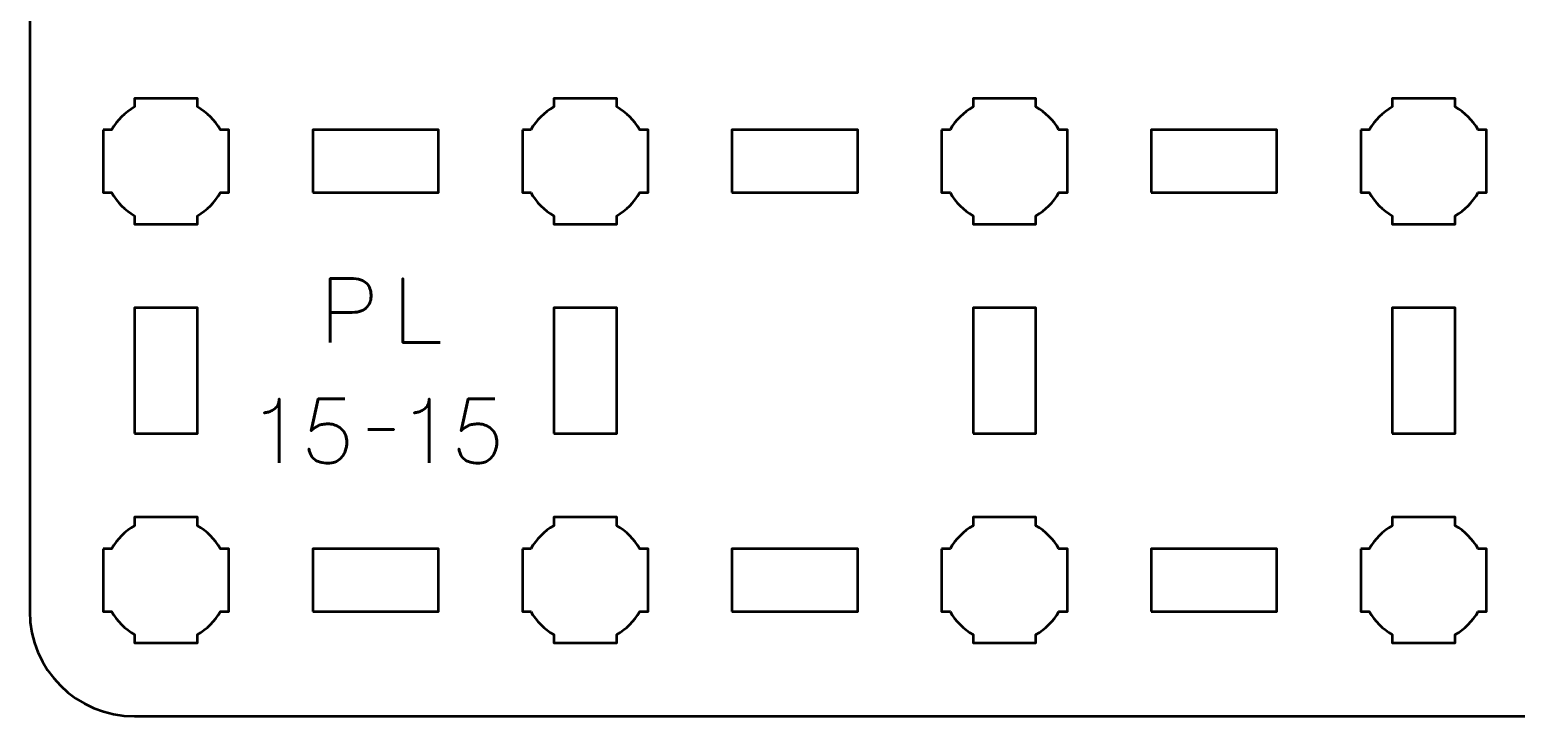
# Model space of a CAD drawing. Header units: centimetres. Extents: x -25.1 to 4.2, y -29.5 to -0.2.
# Drawn here: x -25.15 to -18.06, y -29.5 to -26.22 of the extents above; entities that cross this region are included whole.
import ezdxf

# ---------------------------------------------------------------- set-up
doc = ezdxf.new("R2010")
doc.units = ezdxf.units.CM
doc.header["$MEASUREMENT"] = 0
doc.layers.add('Layer 1', color=7, linetype='Continuous')

msp = doc.modelspace()

# ---------------------------------------------------------------- linework, layer by layer
at = {"layer": 'Layer 1', "lineweight": 53}
for points in [[(-23.8, -27), (-23.2, -27), (-23.2, -26.7), (-23.8, -26.7), (-23.8, -27)], [(-21.8, -27), (-21.2, -27), (-21.2, -26.7), (-21.8, -26.7), (-21.8, -27)], [(-19.8, -27), (-19.2, -27), (-19.2, -26.7), (-19.8, -26.7), (-19.8, -27)], [(-24.65, -28.15), (-24.35, -28.15), (-24.35, -27.55), (-24.65, -27.55), (-24.65, -28.15)], [(-22.65, -28.15), (-22.35, -28.15), (-22.35, -27.55), (-22.65, -27.55), (-22.65, -28.15)], [(-20.65, -28.15), (-20.35, -28.15), (-20.35, -27.55), (-20.65, -27.55), (-20.65, -28.15)], [(-18.65, -28.15), (-18.35, -28.15), (-18.35, -27.55), (-18.65, -27.55), (-18.65, -28.15)], [(-23.8, -29), (-23.2, -29), (-23.2, -28.7), (-23.8, -28.7), (-23.8, -29)], [(-21.8, -29), (-21.2, -29), (-21.2, -28.7), (-21.8, -28.7), (-21.8, -29)], [(-19.8, -29), (-19.2, -29), (-19.2, -28.7), (-19.8, -28.7), (-19.8, -29)]]:
    msp.add_lwpolyline(points, close=True, dxfattribs=at)
for points, knots in [([(-25.15, -29), (-25.15, -29), (-25.15, -0.7), (-25.15, -0.7), (-25.15, -0.7), (-25.15, -0.42391), (-24.92609, -0.2), (-24.65, -0.2), (-24.65, -0.2), (-24.65, -0.2), (3.65, -0.2), (3.65, -0.2), (3.65, -0.2), (3.92609, -0.2), (4.15, -0.42391), (4.15, -0.7), (4.15, -0.7), (4.15, -0.7), (4.15, -29), (4.15, -29), (4.15, -29), (4.15, -29.27609), (3.92609, -29.5), (3.65, -29.5), (3.65, -29.5), (3.65, -29.5), (-24.65, -29.5), (-24.65, -29.5), (-24.65, -29.5), (-24.92609, -29.5), (-25.15, -29.27609), (-25.15, -29)], [0, 0, 0, 0, 0.125, 0.125, 0.125, 0.125, 0.25, 0.25, 0.25, 0.25, 0.375, 0.375, 0.375, 0.375, 0.5, 0.5, 0.5, 0.5, 0.625, 0.625, 0.625, 0.625, 0.75, 0.75, 0.75, 0.75, 0.875, 0.875, 0.875, 0.875, 1, 1, 1, 1]), ([(-24.8, -26.7), (-24.8, -26.7), (-24.75985, -26.7), (-24.75985, -26.7), (-24.75985, -26.7), (-24.7335, -26.65447), (-24.69553, -26.6165), (-24.65, -26.59015), (-24.65, -26.59015), (-24.65, -26.59015), (-24.65, -26.55), (-24.65, -26.55), (-24.65, -26.55), (-24.65, -26.55), (-24.5, -26.55), (-24.5, -26.55), (-24.5, -26.55), (-24.5, -26.55), (-24.35, -26.55), (-24.35, -26.55), (-24.35, -26.55), (-24.35, -26.55), (-24.35, -26.59015), (-24.35, -26.59015), (-24.35, -26.59015), (-24.30447, -26.6165), (-24.2665, -26.65447), (-24.24015, -26.7), (-24.24015, -26.7), (-24.24015, -26.7), (-24.2, -26.7), (-24.2, -26.7), (-24.2, -26.7), (-24.2, -26.7), (-24.2, -26.85), (-24.2, -26.85), (-24.2, -26.85), (-24.2, -26.85), (-24.2, -27), (-24.2, -27), (-24.2, -27), (-24.2, -27), (-24.24015, -27), (-24.24015, -27), (-24.24015, -27), (-24.2665, -27.04553), (-24.30447, -27.0835), (-24.35, -27.10985), (-24.35, -27.10985), (-24.35, -27.10985), (-24.35, -27.15), (-24.35, -27.15), (-24.35, -27.15), (-24.35, -27.15), (-24.5, -27.15), (-24.5, -27.15), (-24.5, -27.15), (-24.5, -27.15), (-24.65, -27.15), (-24.65, -27.15), (-24.65, -27.15), (-24.65, -27.15), (-24.65, -27.10985), (-24.65, -27.10985), (-24.65, -27.10985), (-24.69553, -27.0835), (-24.7335, -27.04553), (-24.75985, -27), (-24.75985, -27), (-24.75985, -27), (-24.8, -27), (-24.8, -27), (-24.8, -27), (-24.8, -27), (-24.8, -26.85), (-24.8, -26.85), (-24.8, -26.85), (-24.8, -26.85), (-24.8, -26.7), (-24.8, -26.7)], [0, 0, 0, 0, 0.05, 0.05, 0.05, 0.05, 0.1, 0.1, 0.1, 0.1, 0.15, 0.15, 0.15, 0.15, 0.2, 0.2, 0.2, 0.2, 0.25, 0.25, 0.25, 0.25, 0.3, 0.3, 0.3, 0.3, 0.35, 0.35, 0.35, 0.35, 0.4, 0.4, 0.4, 0.4, 0.45, 0.45, 0.45, 0.45, 0.5, 0.5, 0.5, 0.5, 0.55, 0.55, 0.55, 0.55, 0.6, 0.6, 0.6, 0.6, 0.65, 0.65, 0.65, 0.65, 0.7, 0.7, 0.7, 0.7, 0.75, 0.75, 0.75, 0.75, 0.8, 0.8, 0.8, 0.8, 0.85, 0.85, 0.85, 0.85, 0.9, 0.9, 0.9, 0.9, 0.95, 0.95, 0.95, 0.95, 1, 1, 1, 1]), ([(-22.8, -26.7), (-22.8, -26.7), (-22.75985, -26.7), (-22.75985, -26.7), (-22.75985, -26.7), (-22.7335, -26.65447), (-22.69553, -26.6165), (-22.65, -26.59015), (-22.65, -26.59015), (-22.65, -26.59015), (-22.65, -26.55), (-22.65, -26.55), (-22.65, -26.55), (-22.65, -26.55), (-22.5, -26.55), (-22.5, -26.55), (-22.5, -26.55), (-22.5, -26.55), (-22.35, -26.55), (-22.35, -26.55), (-22.35, -26.55), (-22.35, -26.55), (-22.35, -26.59015), (-22.35, -26.59015), (-22.35, -26.59015), (-22.30447, -26.6165), (-22.2665, -26.65447), (-22.24015, -26.7), (-22.24015, -26.7), (-22.24015, -26.7), (-22.2, -26.7), (-22.2, -26.7), (-22.2, -26.7), (-22.2, -26.7), (-22.2, -26.85), (-22.2, -26.85), (-22.2, -26.85), (-22.2, -26.85), (-22.2, -27), (-22.2, -27), (-22.2, -27), (-22.2, -27), (-22.24015, -27), (-22.24015, -27), (-22.24015, -27), (-22.2665, -27.04553), (-22.30447, -27.0835), (-22.35, -27.10985), (-22.35, -27.10985), (-22.35, -27.10985), (-22.35, -27.15), (-22.35, -27.15), (-22.35, -27.15), (-22.35, -27.15), (-22.5, -27.15), (-22.5, -27.15), (-22.5, -27.15), (-22.5, -27.15), (-22.65, -27.15), (-22.65, -27.15), (-22.65, -27.15), (-22.65, -27.15), (-22.65, -27.10985), (-22.65, -27.10985), (-22.65, -27.10985), (-22.69553, -27.0835), (-22.7335, -27.04553), (-22.75985, -27), (-22.75985, -27), (-22.75985, -27), (-22.8, -27), (-22.8, -27), (-22.8, -27), (-22.8, -27), (-22.8, -26.85), (-22.8, -26.85), (-22.8, -26.85), (-22.8, -26.85), (-22.8, -26.7), (-22.8, -26.7)], [0, 0, 0, 0, 0.05, 0.05, 0.05, 0.05, 0.1, 0.1, 0.1, 0.1, 0.15, 0.15, 0.15, 0.15, 0.2, 0.2, 0.2, 0.2, 0.25, 0.25, 0.25, 0.25, 0.3, 0.3, 0.3, 0.3, 0.35, 0.35, 0.35, 0.35, 0.4, 0.4, 0.4, 0.4, 0.45, 0.45, 0.45, 0.45, 0.5, 0.5, 0.5, 0.5, 0.55, 0.55, 0.55, 0.55, 0.6, 0.6, 0.6, 0.6, 0.65, 0.65, 0.65, 0.65, 0.7, 0.7, 0.7, 0.7, 0.75, 0.75, 0.75, 0.75, 0.8, 0.8, 0.8, 0.8, 0.85, 0.85, 0.85, 0.85, 0.9, 0.9, 0.9, 0.9, 0.95, 0.95, 0.95, 0.95, 1, 1, 1, 1]), ([(-20.8, -26.7), (-20.8, -26.7), (-20.75985, -26.7), (-20.75985, -26.7), (-20.75985, -26.7), (-20.7335, -26.65447), (-20.69553, -26.6165), (-20.65, -26.59015), (-20.65, -26.59015), (-20.65, -26.59015), (-20.65, -26.55), (-20.65, -26.55), (-20.65, -26.55), (-20.65, -26.55), (-20.5, -26.55), (-20.5, -26.55), (-20.5, -26.55), (-20.5, -26.55), (-20.35, -26.55), (-20.35, -26.55), (-20.35, -26.55), (-20.35, -26.55), (-20.35, -26.59015), (-20.35, -26.59015), (-20.35, -26.59015), (-20.30447, -26.6165), (-20.2665, -26.65447), (-20.24015, -26.7), (-20.24015, -26.7), (-20.24015, -26.7), (-20.2, -26.7), (-20.2, -26.7), (-20.2, -26.7), (-20.2, -26.7), (-20.2, -26.85), (-20.2, -26.85), (-20.2, -26.85), (-20.2, -26.85), (-20.2, -27), (-20.2, -27), (-20.2, -27), (-20.2, -27), (-20.24015, -27), (-20.24015, -27), (-20.24015, -27), (-20.2665, -27.04553), (-20.30447, -27.0835), (-20.35, -27.10985), (-20.35, -27.10985), (-20.35, -27.10985), (-20.35, -27.15), (-20.35, -27.15), (-20.35, -27.15), (-20.35, -27.15), (-20.5, -27.15), (-20.5, -27.15), (-20.5, -27.15), (-20.5, -27.15), (-20.65, -27.15), (-20.65, -27.15), (-20.65, -27.15), (-20.65, -27.15), (-20.65, -27.10985), (-20.65, -27.10985), (-20.65, -27.10985), (-20.69553, -27.0835), (-20.7335, -27.04553), (-20.75985, -27), (-20.75985, -27), (-20.75985, -27), (-20.8, -27), (-20.8, -27), (-20.8, -27), (-20.8, -27), (-20.8, -26.85), (-20.8, -26.85), (-20.8, -26.85), (-20.8, -26.85), (-20.8, -26.7), (-20.8, -26.7)], [0, 0, 0, 0, 0.05, 0.05, 0.05, 0.05, 0.1, 0.1, 0.1, 0.1, 0.15, 0.15, 0.15, 0.15, 0.2, 0.2, 0.2, 0.2, 0.25, 0.25, 0.25, 0.25, 0.3, 0.3, 0.3, 0.3, 0.35, 0.35, 0.35, 0.35, 0.4, 0.4, 0.4, 0.4, 0.45, 0.45, 0.45, 0.45, 0.5, 0.5, 0.5, 0.5, 0.55, 0.55, 0.55, 0.55, 0.6, 0.6, 0.6, 0.6, 0.65, 0.65, 0.65, 0.65, 0.7, 0.7, 0.7, 0.7, 0.75, 0.75, 0.75, 0.75, 0.8, 0.8, 0.8, 0.8, 0.85, 0.85, 0.85, 0.85, 0.9, 0.9, 0.9, 0.9, 0.95, 0.95, 0.95, 0.95, 1, 1, 1, 1]), ([(-18.8, -26.7), (-18.8, -26.7), (-18.75985, -26.7), (-18.75985, -26.7), (-18.75985, -26.7), (-18.7335, -26.65447), (-18.69553, -26.6165), (-18.65, -26.59015), (-18.65, -26.59015), (-18.65, -26.59015), (-18.65, -26.55), (-18.65, -26.55), (-18.65, -26.55), (-18.65, -26.55), (-18.5, -26.55), (-18.5, -26.55), (-18.5, -26.55), (-18.5, -26.55), (-18.35, -26.55), (-18.35, -26.55), (-18.35, -26.55), (-18.35, -26.55), (-18.35, -26.59015), (-18.35, -26.59015), (-18.35, -26.59015), (-18.30447, -26.6165), (-18.2665, -26.65447), (-18.24015, -26.7), (-18.24015, -26.7), (-18.24015, -26.7), (-18.2, -26.7), (-18.2, -26.7), (-18.2, -26.7), (-18.2, -26.7), (-18.2, -26.85), (-18.2, -26.85), (-18.2, -26.85), (-18.2, -26.85), (-18.2, -27), (-18.2, -27), (-18.2, -27), (-18.2, -27), (-18.24015, -27), (-18.24015, -27), (-18.24015, -27), (-18.2665, -27.04553), (-18.30447, -27.0835), (-18.35, -27.10985), (-18.35, -27.10985), (-18.35, -27.10985), (-18.35, -27.15), (-18.35, -27.15), (-18.35, -27.15), (-18.35, -27.15), (-18.5, -27.15), (-18.5, -27.15), (-18.5, -27.15), (-18.5, -27.15), (-18.65, -27.15), (-18.65, -27.15), (-18.65, -27.15), (-18.65, -27.15), (-18.65, -27.10985), (-18.65, -27.10985), (-18.65, -27.10985), (-18.69553, -27.0835), (-18.7335, -27.04553), (-18.75985, -27), (-18.75985, -27), (-18.75985, -27), (-18.8, -27), (-18.8, -27), (-18.8, -27), (-18.8, -27), (-18.8, -26.85), (-18.8, -26.85), (-18.8, -26.85), (-18.8, -26.85), (-18.8, -26.7), (-18.8, -26.7)], [0, 0, 0, 0, 0.05, 0.05, 0.05, 0.05, 0.1, 0.1, 0.1, 0.1, 0.15, 0.15, 0.15, 0.15, 0.2, 0.2, 0.2, 0.2, 0.25, 0.25, 0.25, 0.25, 0.3, 0.3, 0.3, 0.3, 0.35, 0.35, 0.35, 0.35, 0.4, 0.4, 0.4, 0.4, 0.45, 0.45, 0.45, 0.45, 0.5, 0.5, 0.5, 0.5, 0.55, 0.55, 0.55, 0.55, 0.6, 0.6, 0.6, 0.6, 0.65, 0.65, 0.65, 0.65, 0.7, 0.7, 0.7, 0.7, 0.75, 0.75, 0.75, 0.75, 0.8, 0.8, 0.8, 0.8, 0.85, 0.85, 0.85, 0.85, 0.9, 0.9, 0.9, 0.9, 0.95, 0.95, 0.95, 0.95, 1, 1, 1, 1]), ([(-24.8, -28.7), (-24.8, -28.7), (-24.75985, -28.7), (-24.75985, -28.7), (-24.75985, -28.7), (-24.7335, -28.65447), (-24.69553, -28.6165), (-24.65, -28.59015), (-24.65, -28.59015), (-24.65, -28.59015), (-24.65, -28.55), (-24.65, -28.55), (-24.65, -28.55), (-24.65, -28.55), (-24.5, -28.55), (-24.5, -28.55), (-24.5, -28.55), (-24.5, -28.55), (-24.35, -28.55), (-24.35, -28.55), (-24.35, -28.55), (-24.35, -28.55), (-24.35, -28.59015), (-24.35, -28.59015), (-24.35, -28.59015), (-24.30447, -28.6165), (-24.2665, -28.65447), (-24.24015, -28.7), (-24.24015, -28.7), (-24.24015, -28.7), (-24.2, -28.7), (-24.2, -28.7), (-24.2, -28.7), (-24.2, -28.7), (-24.2, -28.85), (-24.2, -28.85), (-24.2, -28.85), (-24.2, -28.85), (-24.2, -29), (-24.2, -29), (-24.2, -29), (-24.2, -29), (-24.24015, -29), (-24.24015, -29), (-24.24015, -29), (-24.2665, -29.04553), (-24.30447, -29.0835), (-24.35, -29.10985), (-24.35, -29.10985), (-24.35, -29.10985), (-24.35, -29.15), (-24.35, -29.15), (-24.35, -29.15), (-24.35, -29.15), (-24.5, -29.15), (-24.5, -29.15), (-24.5, -29.15), (-24.5, -29.15), (-24.65, -29.15), (-24.65, -29.15), (-24.65, -29.15), (-24.65, -29.15), (-24.65, -29.10985), (-24.65, -29.10985), (-24.65, -29.10985), (-24.69553, -29.0835), (-24.7335, -29.04553), (-24.75985, -29), (-24.75985, -29), (-24.75985, -29), (-24.8, -29), (-24.8, -29), (-24.8, -29), (-24.8, -29), (-24.8, -28.85), (-24.8, -28.85), (-24.8, -28.85), (-24.8, -28.85), (-24.8, -28.7), (-24.8, -28.7)], [0, 0, 0, 0, 0.05, 0.05, 0.05, 0.05, 0.1, 0.1, 0.1, 0.1, 0.15, 0.15, 0.15, 0.15, 0.2, 0.2, 0.2, 0.2, 0.25, 0.25, 0.25, 0.25, 0.3, 0.3, 0.3, 0.3, 0.35, 0.35, 0.35, 0.35, 0.4, 0.4, 0.4, 0.4, 0.45, 0.45, 0.45, 0.45, 0.5, 0.5, 0.5, 0.5, 0.55, 0.55, 0.55, 0.55, 0.6, 0.6, 0.6, 0.6, 0.65, 0.65, 0.65, 0.65, 0.7, 0.7, 0.7, 0.7, 0.75, 0.75, 0.75, 0.75, 0.8, 0.8, 0.8, 0.8, 0.85, 0.85, 0.85, 0.85, 0.9, 0.9, 0.9, 0.9, 0.95, 0.95, 0.95, 0.95, 1, 1, 1, 1]), ([(-22.8, -28.7), (-22.8, -28.7), (-22.75985, -28.7), (-22.75985, -28.7), (-22.75985, -28.7), (-22.7335, -28.65447), (-22.69553, -28.6165), (-22.65, -28.59015), (-22.65, -28.59015), (-22.65, -28.59015), (-22.65, -28.55), (-22.65, -28.55), (-22.65, -28.55), (-22.65, -28.55), (-22.5, -28.55), (-22.5, -28.55), (-22.5, -28.55), (-22.5, -28.55), (-22.35, -28.55), (-22.35, -28.55), (-22.35, -28.55), (-22.35, -28.55), (-22.35, -28.59015), (-22.35, -28.59015), (-22.35, -28.59015), (-22.30447, -28.6165), (-22.2665, -28.65447), (-22.24015, -28.7), (-22.24015, -28.7), (-22.24015, -28.7), (-22.2, -28.7), (-22.2, -28.7), (-22.2, -28.7), (-22.2, -28.7), (-22.2, -28.85), (-22.2, -28.85), (-22.2, -28.85), (-22.2, -28.85), (-22.2, -29), (-22.2, -29), (-22.2, -29), (-22.2, -29), (-22.24015, -29), (-22.24015, -29), (-22.24015, -29), (-22.2665, -29.04553), (-22.30447, -29.0835), (-22.35, -29.10985), (-22.35, -29.10985), (-22.35, -29.10985), (-22.35, -29.15), (-22.35, -29.15), (-22.35, -29.15), (-22.35, -29.15), (-22.5, -29.15), (-22.5, -29.15), (-22.5, -29.15), (-22.5, -29.15), (-22.65, -29.15), (-22.65, -29.15), (-22.65, -29.15), (-22.65, -29.15), (-22.65, -29.10985), (-22.65, -29.10985), (-22.65, -29.10985), (-22.69553, -29.0835), (-22.7335, -29.04553), (-22.75985, -29), (-22.75985, -29), (-22.75985, -29), (-22.8, -29), (-22.8, -29), (-22.8, -29), (-22.8, -29), (-22.8, -28.85), (-22.8, -28.85), (-22.8, -28.85), (-22.8, -28.85), (-22.8, -28.7), (-22.8, -28.7)], [0, 0, 0, 0, 0.05, 0.05, 0.05, 0.05, 0.1, 0.1, 0.1, 0.1, 0.15, 0.15, 0.15, 0.15, 0.2, 0.2, 0.2, 0.2, 0.25, 0.25, 0.25, 0.25, 0.3, 0.3, 0.3, 0.3, 0.35, 0.35, 0.35, 0.35, 0.4, 0.4, 0.4, 0.4, 0.45, 0.45, 0.45, 0.45, 0.5, 0.5, 0.5, 0.5, 0.55, 0.55, 0.55, 0.55, 0.6, 0.6, 0.6, 0.6, 0.65, 0.65, 0.65, 0.65, 0.7, 0.7, 0.7, 0.7, 0.75, 0.75, 0.75, 0.75, 0.8, 0.8, 0.8, 0.8, 0.85, 0.85, 0.85, 0.85, 0.9, 0.9, 0.9, 0.9, 0.95, 0.95, 0.95, 0.95, 1, 1, 1, 1]), ([(-20.8, -28.7), (-20.8, -28.7), (-20.75985, -28.7), (-20.75985, -28.7), (-20.75985, -28.7), (-20.7335, -28.65447), (-20.69553, -28.6165), (-20.65, -28.59015), (-20.65, -28.59015), (-20.65, -28.59015), (-20.65, -28.55), (-20.65, -28.55), (-20.65, -28.55), (-20.65, -28.55), (-20.5, -28.55), (-20.5, -28.55), (-20.5, -28.55), (-20.5, -28.55), (-20.35, -28.55), (-20.35, -28.55), (-20.35, -28.55), (-20.35, -28.55), (-20.35, -28.59015), (-20.35, -28.59015), (-20.35, -28.59015), (-20.30447, -28.6165), (-20.2665, -28.65447), (-20.24015, -28.7), (-20.24015, -28.7), (-20.24015, -28.7), (-20.2, -28.7), (-20.2, -28.7), (-20.2, -28.7), (-20.2, -28.7), (-20.2, -28.85), (-20.2, -28.85), (-20.2, -28.85), (-20.2, -28.85), (-20.2, -29), (-20.2, -29), (-20.2, -29), (-20.2, -29), (-20.24015, -29), (-20.24015, -29), (-20.24015, -29), (-20.2665, -29.04553), (-20.30447, -29.0835), (-20.35, -29.10985), (-20.35, -29.10985), (-20.35, -29.10985), (-20.35, -29.15), (-20.35, -29.15), (-20.35, -29.15), (-20.35, -29.15), (-20.5, -29.15), (-20.5, -29.15), (-20.5, -29.15), (-20.5, -29.15), (-20.65, -29.15), (-20.65, -29.15), (-20.65, -29.15), (-20.65, -29.15), (-20.65, -29.10985), (-20.65, -29.10985), (-20.65, -29.10985), (-20.69553, -29.0835), (-20.7335, -29.04553), (-20.75985, -29), (-20.75985, -29), (-20.75985, -29), (-20.8, -29), (-20.8, -29), (-20.8, -29), (-20.8, -29), (-20.8, -28.85), (-20.8, -28.85), (-20.8, -28.85), (-20.8, -28.85), (-20.8, -28.7), (-20.8, -28.7)], [0, 0, 0, 0, 0.05, 0.05, 0.05, 0.05, 0.1, 0.1, 0.1, 0.1, 0.15, 0.15, 0.15, 0.15, 0.2, 0.2, 0.2, 0.2, 0.25, 0.25, 0.25, 0.25, 0.3, 0.3, 0.3, 0.3, 0.35, 0.35, 0.35, 0.35, 0.4, 0.4, 0.4, 0.4, 0.45, 0.45, 0.45, 0.45, 0.5, 0.5, 0.5, 0.5, 0.55, 0.55, 0.55, 0.55, 0.6, 0.6, 0.6, 0.6, 0.65, 0.65, 0.65, 0.65, 0.7, 0.7, 0.7, 0.7, 0.75, 0.75, 0.75, 0.75, 0.8, 0.8, 0.8, 0.8, 0.85, 0.85, 0.85, 0.85, 0.9, 0.9, 0.9, 0.9, 0.95, 0.95, 0.95, 0.95, 1, 1, 1, 1]), ([(-18.8, -28.7), (-18.8, -28.7), (-18.75985, -28.7), (-18.75985, -28.7), (-18.75985, -28.7), (-18.7335, -28.65447), (-18.69553, -28.6165), (-18.65, -28.59015), (-18.65, -28.59015), (-18.65, -28.59015), (-18.65, -28.55), (-18.65, -28.55), (-18.65, -28.55), (-18.65, -28.55), (-18.5, -28.55), (-18.5, -28.55), (-18.5, -28.55), (-18.5, -28.55), (-18.35, -28.55), (-18.35, -28.55), (-18.35, -28.55), (-18.35, -28.55), (-18.35, -28.59015), (-18.35, -28.59015), (-18.35, -28.59015), (-18.30447, -28.6165), (-18.2665, -28.65447), (-18.24015, -28.7), (-18.24015, -28.7), (-18.24015, -28.7), (-18.2, -28.7), (-18.2, -28.7), (-18.2, -28.7), (-18.2, -28.7), (-18.2, -28.85), (-18.2, -28.85), (-18.2, -28.85), (-18.2, -28.85), (-18.2, -29), (-18.2, -29), (-18.2, -29), (-18.2, -29), (-18.24015, -29), (-18.24015, -29), (-18.24015, -29), (-18.2665, -29.04553), (-18.30447, -29.0835), (-18.35, -29.10985), (-18.35, -29.10985), (-18.35, -29.10985), (-18.35, -29.15), (-18.35, -29.15), (-18.35, -29.15), (-18.35, -29.15), (-18.5, -29.15), (-18.5, -29.15), (-18.5, -29.15), (-18.5, -29.15), (-18.65, -29.15), (-18.65, -29.15), (-18.65, -29.15), (-18.65, -29.15), (-18.65, -29.10985), (-18.65, -29.10985), (-18.65, -29.10985), (-18.69553, -29.0835), (-18.7335, -29.04553), (-18.75985, -29), (-18.75985, -29), (-18.75985, -29), (-18.8, -29), (-18.8, -29), (-18.8, -29), (-18.8, -29), (-18.8, -28.85), (-18.8, -28.85), (-18.8, -28.85), (-18.8, -28.85), (-18.8, -28.7), (-18.8, -28.7)], [0, 0, 0, 0, 0.05, 0.05, 0.05, 0.05, 0.1, 0.1, 0.1, 0.1, 0.15, 0.15, 0.15, 0.15, 0.2, 0.2, 0.2, 0.2, 0.25, 0.25, 0.25, 0.25, 0.3, 0.3, 0.3, 0.3, 0.35, 0.35, 0.35, 0.35, 0.4, 0.4, 0.4, 0.4, 0.45, 0.45, 0.45, 0.45, 0.5, 0.5, 0.5, 0.5, 0.55, 0.55, 0.55, 0.55, 0.6, 0.6, 0.6, 0.6, 0.65, 0.65, 0.65, 0.65, 0.7, 0.7, 0.7, 0.7, 0.75, 0.75, 0.75, 0.75, 0.8, 0.8, 0.8, 0.8, 0.85, 0.85, 0.85, 0.85, 0.9, 0.9, 0.9, 0.9, 0.95, 0.95, 0.95, 0.95, 1, 1, 1, 1])]:
    msp.add_open_spline(points, degree=3, knots=knots, dxfattribs=at)
at = {"layer": 'Layer 1', "color": 5, "lineweight": 53}
for points, knots in [([(-23.71716, -27.71494), (-23.71716, -27.71494), (-23.71716, -27.40972), (-23.71716, -27.40972), (-23.71716, -27.40972), (-23.71716, -27.40972), (-23.61979, -27.40972), (-23.61979, -27.40972), (-23.61979, -27.40972), (-23.60032, -27.40979), (-23.58431, -27.41198), (-23.57168, -27.41621), (-23.57168, -27.41621), (-23.55912, -27.42037), (-23.54924, -27.42616), (-23.54211, -27.4335), (-23.54211, -27.4335), (-23.53499, -27.44076), (-23.52991, -27.44909), (-23.5268, -27.45847), (-23.5268, -27.45847), (-23.52377, -27.46786), (-23.52201, -27.47766), (-23.52158, -27.48804), (-23.52158, -27.48804), (-23.52109, -27.49841), (-23.52229, -27.50857), (-23.52511, -27.51844), (-23.52511, -27.51844), (-23.528, -27.52832), (-23.53287, -27.53728), (-23.53986, -27.54533), (-23.53986, -27.54533), (-23.54677, -27.55337), (-23.55615, -27.55979), (-23.56794, -27.56452), (-23.56794, -27.56452), (-23.57972, -27.56931), (-23.59432, -27.57171), (-23.61175, -27.57185), (-23.61175, -27.57185), (-23.61175, -27.57185), (-23.71716, -27.57185), (-23.71716, -27.57185), (-23.71716, -27.57185), (-23.71716, -27.57185), (-23.61175, -27.57185), (-23.61175, -27.57185), (-23.61175, -27.57185), (-23.59468, -27.57171), (-23.58021, -27.56931), (-23.5685, -27.56452), (-23.5685, -27.56452), (-23.55672, -27.55979), (-23.54733, -27.55337), (-23.54028, -27.54533), (-23.54028, -27.54533), (-23.53329, -27.53728), (-23.52828, -27.52832), (-23.52532, -27.51844), (-23.52532, -27.51844), (-23.52236, -27.50857), (-23.52109, -27.49841), (-23.52158, -27.48804), (-23.52158, -27.48804), (-23.52201, -27.47766), (-23.52377, -27.46786), (-23.52694, -27.45847), (-23.52694, -27.45847), (-23.53005, -27.44909), (-23.53527, -27.44076), (-23.5424, -27.4335), (-23.5424, -27.4335), (-23.54959, -27.42616), (-23.55947, -27.42037), (-23.57203, -27.41621), (-23.57203, -27.41621), (-23.58466, -27.41198), (-23.60053, -27.40979), (-23.61979, -27.40972), (-23.61979, -27.40972), (-23.61979, -27.40972), (-23.71716, -27.40972), (-23.71716, -27.40972), (-23.71716, -27.40972), (-23.71716, -27.40972), (-23.71716, -27.71494), (-23.71716, -27.71494)], [0, 0, 0, 0, 0.0454545, 0.0454545, 0.0454545, 0.0454545, 0.0909091, 0.0909091, 0.0909091, 0.0909091, 0.1363636, 0.1363636, 0.1363636, 0.1363636, 0.1818182, 0.1818182, 0.1818182, 0.1818182, 0.2272727, 0.2272727, 0.2272727, 0.2272727, 0.2727273, 0.2727273, 0.2727273, 0.2727273, 0.3181818, 0.3181818, 0.3181818, 0.3181818, 0.3636364, 0.3636364, 0.3636364, 0.3636364, 0.4090909, 0.4090909, 0.4090909, 0.4090909, 0.4545455, 0.4545455, 0.4545455, 0.4545455, 0.5, 0.5, 0.5, 0.5, 0.5454545, 0.5454545, 0.5454545, 0.5454545, 0.5909091, 0.5909091, 0.5909091, 0.5909091, 0.6363636, 0.6363636, 0.6363636, 0.6363636, 0.6818182, 0.6818182, 0.6818182, 0.6818182, 0.7272727, 0.7272727, 0.7272727, 0.7272727, 0.7727273, 0.7727273, 0.7727273, 0.7727273, 0.8181818, 0.8181818, 0.8181818, 0.8181818, 0.8636364, 0.8636364, 0.8636364, 0.8636364, 0.9090909, 0.9090909, 0.9090909, 0.9090909, 0.9545455, 0.9545455, 0.9545455, 0.9545455, 1, 1, 1, 1]), ([(-23.19266, -27.71494), (-23.19266, -27.71494), (-23.37088, -27.71494), (-23.37088, -27.71494), (-23.37088, -27.71494), (-23.37088, -27.71494), (-23.37088, -27.40972), (-23.37088, -27.40972), (-23.37088, -27.40972), (-23.37088, -27.40972), (-23.37088, -27.71494), (-23.37088, -27.71494), (-23.37088, -27.71494), (-23.37088, -27.71494), (-23.19266, -27.71494), (-23.19266, -27.71494)], [0, 0, 0, 0, 0.25, 0.25, 0.25, 0.25, 0.5, 0.5, 0.5, 0.5, 0.75, 0.75, 0.75, 0.75, 1, 1, 1, 1]), ([(-23.96015, -28.29025), (-23.96015, -28.29025), (-23.96015, -27.98503), (-23.96015, -27.98503), (-23.96015, -27.98503), (-23.96022, -27.9954), (-23.96206, -28.00429), (-23.96559, -28.0117), (-23.96559, -28.0117), (-23.96904, -28.01918), (-23.97363, -28.02532), (-23.97927, -28.03025), (-23.97927, -28.03025), (-23.98492, -28.03519), (-23.99099, -28.03914), (-23.99748, -28.04211), (-23.99748, -28.04211), (-24.00397, -28.045), (-24.01025, -28.04719), (-24.01632, -28.04853), (-24.01632, -28.04853), (-24.02245, -28.04994), (-24.02768, -28.05079), (-24.03212, -28.05107), (-24.03212, -28.05107), (-24.02768, -28.05079), (-24.02245, -28.04994), (-24.01632, -28.04853), (-24.01632, -28.04853), (-24.01025, -28.04719), (-24.00397, -28.045), (-23.99748, -28.04211), (-23.99748, -28.04211), (-23.99099, -28.03914), (-23.98492, -28.03519), (-23.97927, -28.03025), (-23.97927, -28.03025), (-23.97363, -28.02532), (-23.96904, -28.01918), (-23.96559, -28.0117), (-23.96559, -28.0117), (-23.96206, -28.00429), (-23.96022, -27.9954), (-23.96015, -27.98503), (-23.96015, -27.98503), (-23.96015, -27.98503), (-23.96015, -28.29025), (-23.96015, -28.29025)], [0, 0, 0, 0, 0.0833333, 0.0833333, 0.0833333, 0.0833333, 0.1666667, 0.1666667, 0.1666667, 0.1666667, 0.25, 0.25, 0.25, 0.25, 0.3333333, 0.3333333, 0.3333333, 0.3333333, 0.4166667, 0.4166667, 0.4166667, 0.4166667, 0.5, 0.5, 0.5, 0.5, 0.5833333, 0.5833333, 0.5833333, 0.5833333, 0.6666667, 0.6666667, 0.6666667, 0.6666667, 0.75, 0.75, 0.75, 0.75, 0.8333333, 0.8333333, 0.8333333, 0.8333333, 0.9166667, 0.9166667, 0.9166667, 0.9166667, 1, 1, 1, 1]), ([(-23.64647, -27.98503), (-23.64647, -27.98503), (-23.77347, -27.98503), (-23.77347, -27.98503), (-23.77347, -27.98503), (-23.77347, -27.98503), (-23.80734, -28.13658), (-23.80734, -28.13658), (-23.80734, -28.13658), (-23.80141, -28.1315), (-23.79577, -28.12692), (-23.79033, -28.12289), (-23.79033, -28.12289), (-23.78497, -28.11887), (-23.77933, -28.11549), (-23.77333, -28.11266), (-23.77333, -28.11266), (-23.7674, -28.10984), (-23.76063, -28.10772), (-23.75301, -28.10624), (-23.75301, -28.10624), (-23.74546, -28.10476), (-23.73643, -28.10398), (-23.72606, -28.10398), (-23.72606, -28.10398), (-23.71759, -28.10398), (-23.70912, -28.10511), (-23.70066, -28.10744), (-23.70066, -28.10744), (-23.69219, -28.1097), (-23.68415, -28.11316), (-23.67653, -28.11774), (-23.67653, -28.11774), (-23.66884, -28.1224), (-23.66206, -28.12819), (-23.65614, -28.13517), (-23.65614, -28.13517), (-23.65014, -28.14216), (-23.64541, -28.15034), (-23.64203, -28.15972), (-23.64203, -28.15972), (-23.63857, -28.16911), (-23.63681, -28.17976), (-23.63674, -28.19161), (-23.63674, -28.19161), (-23.63666, -28.19599), (-23.63716, -28.20149), (-23.63815, -28.20798), (-23.63815, -28.20798), (-23.63906, -28.21447), (-23.64076, -28.22153), (-23.64316, -28.22901), (-23.64316, -28.22901), (-23.64555, -28.23649), (-23.64894, -28.2439), (-23.65324, -28.25123), (-23.65324, -28.25123), (-23.65755, -28.25857), (-23.66305, -28.26527), (-23.66968, -28.27134), (-23.66968, -28.27134), (-23.67632, -28.27741), (-23.68436, -28.28228), (-23.69374, -28.28595), (-23.69374, -28.28595), (-23.7032, -28.28954), (-23.71428, -28.29145), (-23.7269, -28.29152), (-23.7269, -28.29152), (-23.742, -28.29145), (-23.7547, -28.28983), (-23.765, -28.28679), (-23.765, -28.28679), (-23.77531, -28.28369), (-23.7837, -28.27967), (-23.79019, -28.27459), (-23.79019, -28.27459), (-23.79675, -28.26951), (-23.80183, -28.26393), (-23.8055, -28.25787), (-23.8055, -28.25787), (-23.80917, -28.2518), (-23.81192, -28.24573), (-23.81376, -28.23966), (-23.81376, -28.23966), (-23.81559, -28.23359), (-23.817, -28.22802), (-23.81792, -28.22294), (-23.81792, -28.22294), (-23.817, -28.22802), (-23.81559, -28.23359), (-23.81376, -28.23966), (-23.81376, -28.23966), (-23.81192, -28.24573), (-23.80917, -28.2518), (-23.8055, -28.25787), (-23.8055, -28.25787), (-23.80183, -28.26393), (-23.79675, -28.26951), (-23.79019, -28.27459), (-23.79019, -28.27459), (-23.7837, -28.27967), (-23.77531, -28.28369), (-23.765, -28.28679), (-23.765, -28.28679), (-23.7547, -28.28983), (-23.742, -28.29145), (-23.7269, -28.29152), (-23.7269, -28.29152), (-23.71428, -28.29145), (-23.7032, -28.28954), (-23.69374, -28.28595), (-23.69374, -28.28595), (-23.68436, -28.28228), (-23.67632, -28.27741), (-23.66968, -28.27134), (-23.66968, -28.27134), (-23.66305, -28.26527), (-23.65755, -28.25857), (-23.65324, -28.25123), (-23.65324, -28.25123), (-23.64894, -28.2439), (-23.64555, -28.23649), (-23.64316, -28.22901), (-23.64316, -28.22901), (-23.64076, -28.22153), (-23.63906, -28.21447), (-23.63815, -28.20798), (-23.63815, -28.20798), (-23.63716, -28.20149), (-23.63666, -28.19599), (-23.63674, -28.19161), (-23.63674, -28.19161), (-23.63681, -28.17976), (-23.63857, -28.16911), (-23.64203, -28.15972), (-23.64203, -28.15972), (-23.64541, -28.15034), (-23.65014, -28.14216), (-23.65614, -28.13517), (-23.65614, -28.13517), (-23.66206, -28.12819), (-23.66884, -28.1224), (-23.67653, -28.11774), (-23.67653, -28.11774), (-23.68415, -28.11316), (-23.69219, -28.1097), (-23.70066, -28.10744), (-23.70066, -28.10744), (-23.70912, -28.10511), (-23.71759, -28.10398), (-23.72606, -28.10398), (-23.72606, -28.10398), (-23.73643, -28.10398), (-23.74546, -28.10476), (-23.75301, -28.10624), (-23.75301, -28.10624), (-23.76063, -28.10772), (-23.7674, -28.10984), (-23.77333, -28.11266), (-23.77333, -28.11266), (-23.77933, -28.11549), (-23.78497, -28.11887), (-23.79033, -28.12289), (-23.79033, -28.12289), (-23.79577, -28.12692), (-23.80141, -28.1315), (-23.80734, -28.13658), (-23.80734, -28.13658), (-23.80734, -28.13658), (-23.77347, -27.98503), (-23.77347, -27.98503), (-23.77347, -27.98503), (-23.77347, -27.98503), (-23.64647, -27.98503), (-23.64647, -27.98503)], [0, 0, 0, 0, 0.0227273, 0.0227273, 0.0227273, 0.0227273, 0.0454545, 0.0454545, 0.0454545, 0.0454545, 0.0681818, 0.0681818, 0.0681818, 0.0681818, 0.0909091, 0.0909091, 0.0909091, 0.0909091, 0.1136364, 0.1136364, 0.1136364, 0.1136364, 0.1363636, 0.1363636, 0.1363636, 0.1363636, 0.1590909, 0.1590909, 0.1590909, 0.1590909, 0.1818182, 0.1818182, 0.1818182, 0.1818182, 0.2045455, 0.2045455, 0.2045455, 0.2045455, 0.2272727, 0.2272727, 0.2272727, 0.2272727, 0.25, 0.25, 0.25, 0.25, 0.2727273, 0.2727273, 0.2727273, 0.2727273, 0.2954545, 0.2954545, 0.2954545, 0.2954545, 0.3181818, 0.3181818, 0.3181818, 0.3181818, 0.3409091, 0.3409091, 0.3409091, 0.3409091, 0.3636364, 0.3636364, 0.3636364, 0.3636364, 0.3863636, 0.3863636, 0.3863636, 0.3863636, 0.4090909, 0.4090909, 0.4090909, 0.4090909, 0.4318182, 0.4318182, 0.4318182, 0.4318182, 0.4545455, 0.4545455, 0.4545455, 0.4545455, 0.4772727, 0.4772727, 0.4772727, 0.4772727, 0.5, 0.5, 0.5, 0.5, 0.5227273, 0.5227273, 0.5227273, 0.5227273, 0.5454545, 0.5454545, 0.5454545, 0.5454545, 0.5681818, 0.5681818, 0.5681818, 0.5681818, 0.5909091, 0.5909091, 0.5909091, 0.5909091, 0.6136364, 0.6136364, 0.6136364, 0.6136364, 0.6363636, 0.6363636, 0.6363636, 0.6363636, 0.6590909, 0.6590909, 0.6590909, 0.6590909, 0.6818182, 0.6818182, 0.6818182, 0.6818182, 0.7045455, 0.7045455, 0.7045455, 0.7045455, 0.7272727, 0.7272727, 0.7272727, 0.7272727, 0.75, 0.75, 0.75, 0.75, 0.7727273, 0.7727273, 0.7727273, 0.7727273, 0.7954545, 0.7954545, 0.7954545, 0.7954545, 0.8181818, 0.8181818, 0.8181818, 0.8181818, 0.8409091, 0.8409091, 0.8409091, 0.8409091, 0.8636364, 0.8636364, 0.8636364, 0.8636364, 0.8863636, 0.8863636, 0.8863636, 0.8863636, 0.9090909, 0.9090909, 0.9090909, 0.9090909, 0.9318182, 0.9318182, 0.9318182, 0.9318182, 0.9545455, 0.9545455, 0.9545455, 0.9545455, 0.9772727, 0.9772727, 0.9772727, 0.9772727, 1, 1, 1, 1]), ([(-23.24473, -28.29025), (-23.24473, -28.29025), (-23.24473, -27.98503), (-23.24473, -27.98503), (-23.24473, -27.98503), (-23.2448, -27.9954), (-23.24664, -28.00429), (-23.25017, -28.0117), (-23.25017, -28.0117), (-23.25362, -28.01918), (-23.25821, -28.02532), (-23.26385, -28.03025), (-23.26385, -28.03025), (-23.2695, -28.03519), (-23.27557, -28.03914), (-23.28206, -28.04211), (-23.28206, -28.04211), (-23.28855, -28.045), (-23.29483, -28.04719), (-23.3009, -28.04853), (-23.3009, -28.04853), (-23.30703, -28.04994), (-23.31226, -28.05079), (-23.3167, -28.05107), (-23.3167, -28.05107), (-23.31226, -28.05079), (-23.30703, -28.04994), (-23.3009, -28.04853), (-23.3009, -28.04853), (-23.29483, -28.04719), (-23.28855, -28.045), (-23.28206, -28.04211), (-23.28206, -28.04211), (-23.27557, -28.03914), (-23.2695, -28.03519), (-23.26385, -28.03025), (-23.26385, -28.03025), (-23.25821, -28.02532), (-23.25362, -28.01918), (-23.25017, -28.0117), (-23.25017, -28.0117), (-23.24664, -28.00429), (-23.2448, -27.9954), (-23.24473, -27.98503), (-23.24473, -27.98503), (-23.24473, -27.98503), (-23.24473, -28.29025), (-23.24473, -28.29025)], [0, 0, 0, 0, 0.0833333, 0.0833333, 0.0833333, 0.0833333, 0.1666667, 0.1666667, 0.1666667, 0.1666667, 0.25, 0.25, 0.25, 0.25, 0.3333333, 0.3333333, 0.3333333, 0.3333333, 0.4166667, 0.4166667, 0.4166667, 0.4166667, 0.5, 0.5, 0.5, 0.5, 0.5833333, 0.5833333, 0.5833333, 0.5833333, 0.6666667, 0.6666667, 0.6666667, 0.6666667, 0.75, 0.75, 0.75, 0.75, 0.8333333, 0.8333333, 0.8333333, 0.8333333, 0.9166667, 0.9166667, 0.9166667, 0.9166667, 1, 1, 1, 1]), ([(-22.93105, -27.98503), (-22.93105, -27.98503), (-23.05805, -27.98503), (-23.05805, -27.98503), (-23.05805, -27.98503), (-23.05805, -27.98503), (-23.09192, -28.13658), (-23.09192, -28.13658), (-23.09192, -28.13658), (-23.08599, -28.1315), (-23.08035, -28.12692), (-23.07491, -28.12289), (-23.07491, -28.12289), (-23.06955, -28.11887), (-23.06391, -28.11549), (-23.05791, -28.11266), (-23.05791, -28.11266), (-23.05198, -28.10984), (-23.04521, -28.10772), (-23.03759, -28.10624), (-23.03759, -28.10624), (-23.03004, -28.10476), (-23.02101, -28.10398), (-23.01064, -28.10398), (-23.01064, -28.10398), (-23.00217, -28.10398), (-22.9937, -28.10511), (-22.98524, -28.10744), (-22.98524, -28.10744), (-22.97677, -28.1097), (-22.96873, -28.11316), (-22.96111, -28.11774), (-22.96111, -28.11774), (-22.95342, -28.1224), (-22.94664, -28.12819), (-22.94072, -28.13517), (-22.94072, -28.13517), (-22.93472, -28.14216), (-22.92999, -28.15034), (-22.92661, -28.15972), (-22.92661, -28.15972), (-22.92315, -28.16911), (-22.92139, -28.17976), (-22.92132, -28.19161), (-22.92132, -28.19161), (-22.92124, -28.19599), (-22.92174, -28.20149), (-22.92273, -28.20798), (-22.92273, -28.20798), (-22.92364, -28.21447), (-22.92534, -28.22153), (-22.92774, -28.22901), (-22.92774, -28.22901), (-22.93013, -28.23649), (-22.93352, -28.2439), (-22.93782, -28.25123), (-22.93782, -28.25123), (-22.94213, -28.25857), (-22.94763, -28.26527), (-22.95426, -28.27134), (-22.95426, -28.27134), (-22.9609, -28.27741), (-22.96894, -28.28228), (-22.97832, -28.28595), (-22.97832, -28.28595), (-22.98778, -28.28954), (-22.99886, -28.29145), (-23.01148, -28.29152), (-23.01148, -28.29152), (-23.02658, -28.29145), (-23.03928, -28.28983), (-23.04958, -28.28679), (-23.04958, -28.28679), (-23.05989, -28.28369), (-23.06828, -28.27967), (-23.07477, -28.27459), (-23.07477, -28.27459), (-23.08133, -28.26951), (-23.08641, -28.26393), (-23.09008, -28.25787), (-23.09008, -28.25787), (-23.09375, -28.2518), (-23.0965, -28.24573), (-23.09834, -28.23966), (-23.09834, -28.23966), (-23.10017, -28.23359), (-23.10158, -28.22802), (-23.1025, -28.22294), (-23.1025, -28.22294), (-23.10158, -28.22802), (-23.10017, -28.23359), (-23.09834, -28.23966), (-23.09834, -28.23966), (-23.0965, -28.24573), (-23.09375, -28.2518), (-23.09008, -28.25787), (-23.09008, -28.25787), (-23.08641, -28.26393), (-23.08133, -28.26951), (-23.07477, -28.27459), (-23.07477, -28.27459), (-23.06828, -28.27967), (-23.05989, -28.28369), (-23.04958, -28.28679), (-23.04958, -28.28679), (-23.03928, -28.28983), (-23.02658, -28.29145), (-23.01148, -28.29152), (-23.01148, -28.29152), (-22.99886, -28.29145), (-22.98778, -28.28954), (-22.97832, -28.28595), (-22.97832, -28.28595), (-22.96894, -28.28228), (-22.9609, -28.27741), (-22.95426, -28.27134), (-22.95426, -28.27134), (-22.94763, -28.26527), (-22.94213, -28.25857), (-22.93782, -28.25123), (-22.93782, -28.25123), (-22.93352, -28.2439), (-22.93013, -28.23649), (-22.92774, -28.22901), (-22.92774, -28.22901), (-22.92534, -28.22153), (-22.92364, -28.21447), (-22.92273, -28.20798), (-22.92273, -28.20798), (-22.92174, -28.20149), (-22.92124, -28.19599), (-22.92132, -28.19161), (-22.92132, -28.19161), (-22.92139, -28.17976), (-22.92315, -28.16911), (-22.92661, -28.15972), (-22.92661, -28.15972), (-22.92999, -28.15034), (-22.93472, -28.14216), (-22.94072, -28.13517), (-22.94072, -28.13517), (-22.94664, -28.12819), (-22.95342, -28.1224), (-22.96111, -28.11774), (-22.96111, -28.11774), (-22.96873, -28.11316), (-22.97677, -28.1097), (-22.98524, -28.10744), (-22.98524, -28.10744), (-22.9937, -28.10511), (-23.00217, -28.10398), (-23.01064, -28.10398), (-23.01064, -28.10398), (-23.02101, -28.10398), (-23.03004, -28.10476), (-23.03759, -28.10624), (-23.03759, -28.10624), (-23.04521, -28.10772), (-23.05198, -28.10984), (-23.05791, -28.11266), (-23.05791, -28.11266), (-23.06391, -28.11549), (-23.06955, -28.11887), (-23.07491, -28.12289), (-23.07491, -28.12289), (-23.08035, -28.12692), (-23.08599, -28.1315), (-23.09192, -28.13658), (-23.09192, -28.13658), (-23.09192, -28.13658), (-23.05805, -27.98503), (-23.05805, -27.98503), (-23.05805, -27.98503), (-23.05805, -27.98503), (-22.93105, -27.98503), (-22.93105, -27.98503)], [0, 0, 0, 0, 0.0227273, 0.0227273, 0.0227273, 0.0227273, 0.0454545, 0.0454545, 0.0454545, 0.0454545, 0.0681818, 0.0681818, 0.0681818, 0.0681818, 0.0909091, 0.0909091, 0.0909091, 0.0909091, 0.1136364, 0.1136364, 0.1136364, 0.1136364, 0.1363636, 0.1363636, 0.1363636, 0.1363636, 0.1590909, 0.1590909, 0.1590909, 0.1590909, 0.1818182, 0.1818182, 0.1818182, 0.1818182, 0.2045455, 0.2045455, 0.2045455, 0.2045455, 0.2272727, 0.2272727, 0.2272727, 0.2272727, 0.25, 0.25, 0.25, 0.25, 0.2727273, 0.2727273, 0.2727273, 0.2727273, 0.2954545, 0.2954545, 0.2954545, 0.2954545, 0.3181818, 0.3181818, 0.3181818, 0.3181818, 0.3409091, 0.3409091, 0.3409091, 0.3409091, 0.3636364, 0.3636364, 0.3636364, 0.3636364, 0.3863636, 0.3863636, 0.3863636, 0.3863636, 0.4090909, 0.4090909, 0.4090909, 0.4090909, 0.4318182, 0.4318182, 0.4318182, 0.4318182, 0.4545455, 0.4545455, 0.4545455, 0.4545455, 0.4772727, 0.4772727, 0.4772727, 0.4772727, 0.5, 0.5, 0.5, 0.5, 0.5227273, 0.5227273, 0.5227273, 0.5227273, 0.5454545, 0.5454545, 0.5454545, 0.5454545, 0.5681818, 0.5681818, 0.5681818, 0.5681818, 0.5909091, 0.5909091, 0.5909091, 0.5909091, 0.6136364, 0.6136364, 0.6136364, 0.6136364, 0.6363636, 0.6363636, 0.6363636, 0.6363636, 0.6590909, 0.6590909, 0.6590909, 0.6590909, 0.6818182, 0.6818182, 0.6818182, 0.6818182, 0.7045455, 0.7045455, 0.7045455, 0.7045455, 0.7272727, 0.7272727, 0.7272727, 0.7272727, 0.75, 0.75, 0.75, 0.75, 0.7727273, 0.7727273, 0.7727273, 0.7727273, 0.7954545, 0.7954545, 0.7954545, 0.7954545, 0.8181818, 0.8181818, 0.8181818, 0.8181818, 0.8409091, 0.8409091, 0.8409091, 0.8409091, 0.8636364, 0.8636364, 0.8636364, 0.8636364, 0.8863636, 0.8863636, 0.8863636, 0.8863636, 0.9090909, 0.9090909, 0.9090909, 0.9090909, 0.9318182, 0.9318182, 0.9318182, 0.9318182, 0.9545455, 0.9545455, 0.9545455, 0.9545455, 0.9772727, 0.9772727, 0.9772727, 0.9772727, 1, 1, 1, 1]), ([(-23.53683, -28.13065), (-23.53683, -28.13065), (-23.41364, -28.13065), (-23.41364, -28.13065), (-23.41364, -28.13065), (-23.41364, -28.13065), (-23.53683, -28.13065), (-23.53683, -28.13065)], [0, 0, 0, 0, 0.5, 0.5, 0.5, 0.5, 1, 1, 1, 1])]:
    msp.add_open_spline(points, degree=3, knots=knots, dxfattribs=at)

doc.saveas('drawing.dxf')
